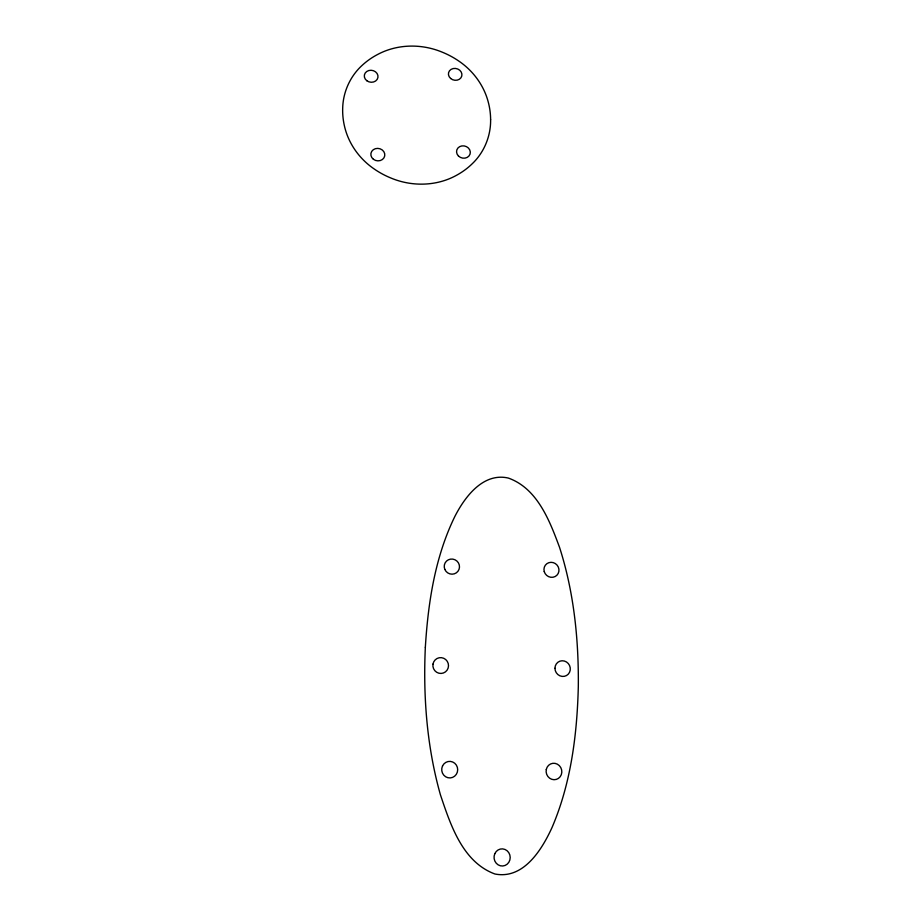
<?xml version="1.0" encoding="UTF-8"?>
<svg xmlns="http://www.w3.org/2000/svg" width="921" height="921" viewBox="0 0 921 921"><rect width="100%" height="100%" fill="white"/><g stroke="black" fill="none" stroke-linecap="round" stroke-linejoin="round"><path stroke-width="1.38" d="M490.617 119.707C490.858 136.158 484.101 152.506 472.139 163.846A78.55 68.845 12.1 0 1 457.277 174.875C437.348 186.261 412.401 186.905 391.356 178.202A78.481 68.764 12.5 0 1 373.799 168.704C359.328 158.723 348.46 143.503 344.512 126.292A86.862 76.075 12.9 0 1 342.693 108.079C343.096 91.663 350.475 75.649 362.793 64.769A78.469 68.73 12.5 0 1 377.748 54.408C397.354 43.955 421.381 43.598 441.781 51.979A78.538 68.822 12.1 0 1 458.773 61.039C472.957 70.629 483.79 85.181 488.188 101.794A87.15 76.397 11.6 0 1 490.617 119.707M425.341 647.267C423.05 696.829 426.918 747.023 440.445 794.881C450.507 824.744 462.492 862.044 494.911 873.994C523.519 879.659 541.951 849.611 552.059 827.449C570.997 783.184 577.099 734.59 578.307 686.801C578.802 639.773 573.979 592.272 559.542 547.35C549.664 520.768 537.415 488.429 508.357 478.068C483.214 472.289 464.863 496.833 454.87 516.439C435.023 557.032 428.104 602.564 425.341 647.267M373.396 159.275A7.011 6.217 10.2 0 0 384.725 155.879A7.011 6.217 10.2 0 0 375.354 148.695A7.011 6.217 10.2 0 0 373.396 159.275M366.8 80.714A6.884 5.975 10 0 0 377.921 77.525A6.884 5.975 10 0 0 368.734 70.549A6.884 5.975 10 0 0 366.8 80.714M450.622 78.469A6.804 5.894 14 0 0 461.778 76.017A6.804 5.894 14 0 0 453.132 68.568A6.804 5.894 14 0 0 450.622 78.469M458.451 156.006A6.931 6.125 15 0 0 470.044 154.129A6.931 6.125 15 0 0 461.812 145.932A6.931 6.125 15 0 0 458.451 156.006M544.242 571.596A7.679 7.345 44.4 0 0 556.883 575.268A7.679 7.345 44.4 0 0 553.256 562.627A7.679 7.345 44.4 0 0 544.242 571.596M554.96 668.289A7.944 7.587 59.6 0 0 566.461 675.565A7.944 7.587 59.6 0 0 566.484 661.98A7.944 7.587 59.6 0 0 554.96 668.289M546.291 769.472A8.266 7.829 73.1 0 0 556.353 779.396A8.266 7.829 73.1 0 0 559.289 765.593A8.266 7.829 73.1 0 0 546.291 769.472M494.83 853.663A8.577 8.07 84.5 0 0 502.762 865.993A8.577 8.07 84.5 0 0 508.772 852.65A8.577 8.07 84.5 0 0 494.83 853.663M442.529 765.961A8.289 7.99 85.3 0 0 450.242 777.923A8.289 7.99 85.3 0 0 456.332 765.075A8.289 7.99 85.3 0 0 442.529 765.961M432.997 664.099A7.932 7.794 68.5 0 0 443.392 672.998A7.932 7.794 68.5 0 0 445.706 659.528A7.932 7.794 68.5 0 0 432.997 664.099M444.831 569.408A7.679 7.506 34 0 0 457.956 571.285A7.679 7.506 34 0 0 452.775 559.116A7.679 7.506 34 0 0 444.831 569.408"/></g></svg>
